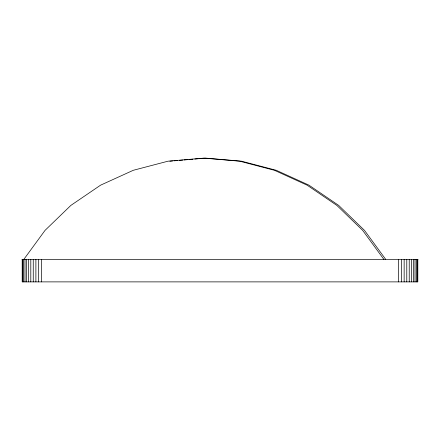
<?xml version="1.0" encoding="UTF-8"?>
<svg xmlns="http://www.w3.org/2000/svg" width="440" height="440" viewBox="0 0 440 440"><rect width="100%" height="100%" fill="white"/><g stroke="black" fill="none" stroke-linecap="round" stroke-linejoin="round"><path stroke-width="0.66" d="M23.837 259.38L45.045 230.373L70.879 205.398L100.584 185.169L133.293 170.291L168.053 161.183L203.858 158.12L239.657 161.183L274.423 170.291L307.125 185.169L336.831 205.398L362.665 230.373L383.873 259.38M169.889 161.183L172.59 160.952M173.938 160.837L177.32 160.545M179.344 160.375L182.721 160.083M184.074 159.968L188.128 159.621M189.475 159.506L192.858 159.22M194.882 159.044L198.259 158.752M199.612 158.637L205.689 158.12L241.494 161.183L276.254 170.291L308.963 185.169L338.668 205.398L364.496 230.373L385.709 259.38M22 259.38L418 259.38M417.813 259.38L417.813 281.881L22.193 281.881L22.193 259.38M417.247 259.38L417.247 281.881M416.3 259.38L416.3 281.881M415.008 259.38L415.008 281.881M413.375 259.38L413.375 281.881M411.439 259.38L411.439 281.881M409.228 259.38L409.228 281.881M406.786 259.38L406.786 281.881M404.146 259.38L404.146 281.881M401.363 259.38L401.363 281.881M398.475 259.38L398.475 281.881M41.563 259.38L41.563 281.881M38.676 259.38L38.676 281.881M35.893 259.38L35.893 281.881M33.253 259.38L33.253 281.881M30.806 259.38L30.806 281.881M28.589 259.38L28.589 281.881M26.648 259.38L26.648 281.881M25.014 259.38L25.014 281.881M23.711 259.38L23.711 281.881M22.765 259.38L22.765 281.881"/></g></svg>
